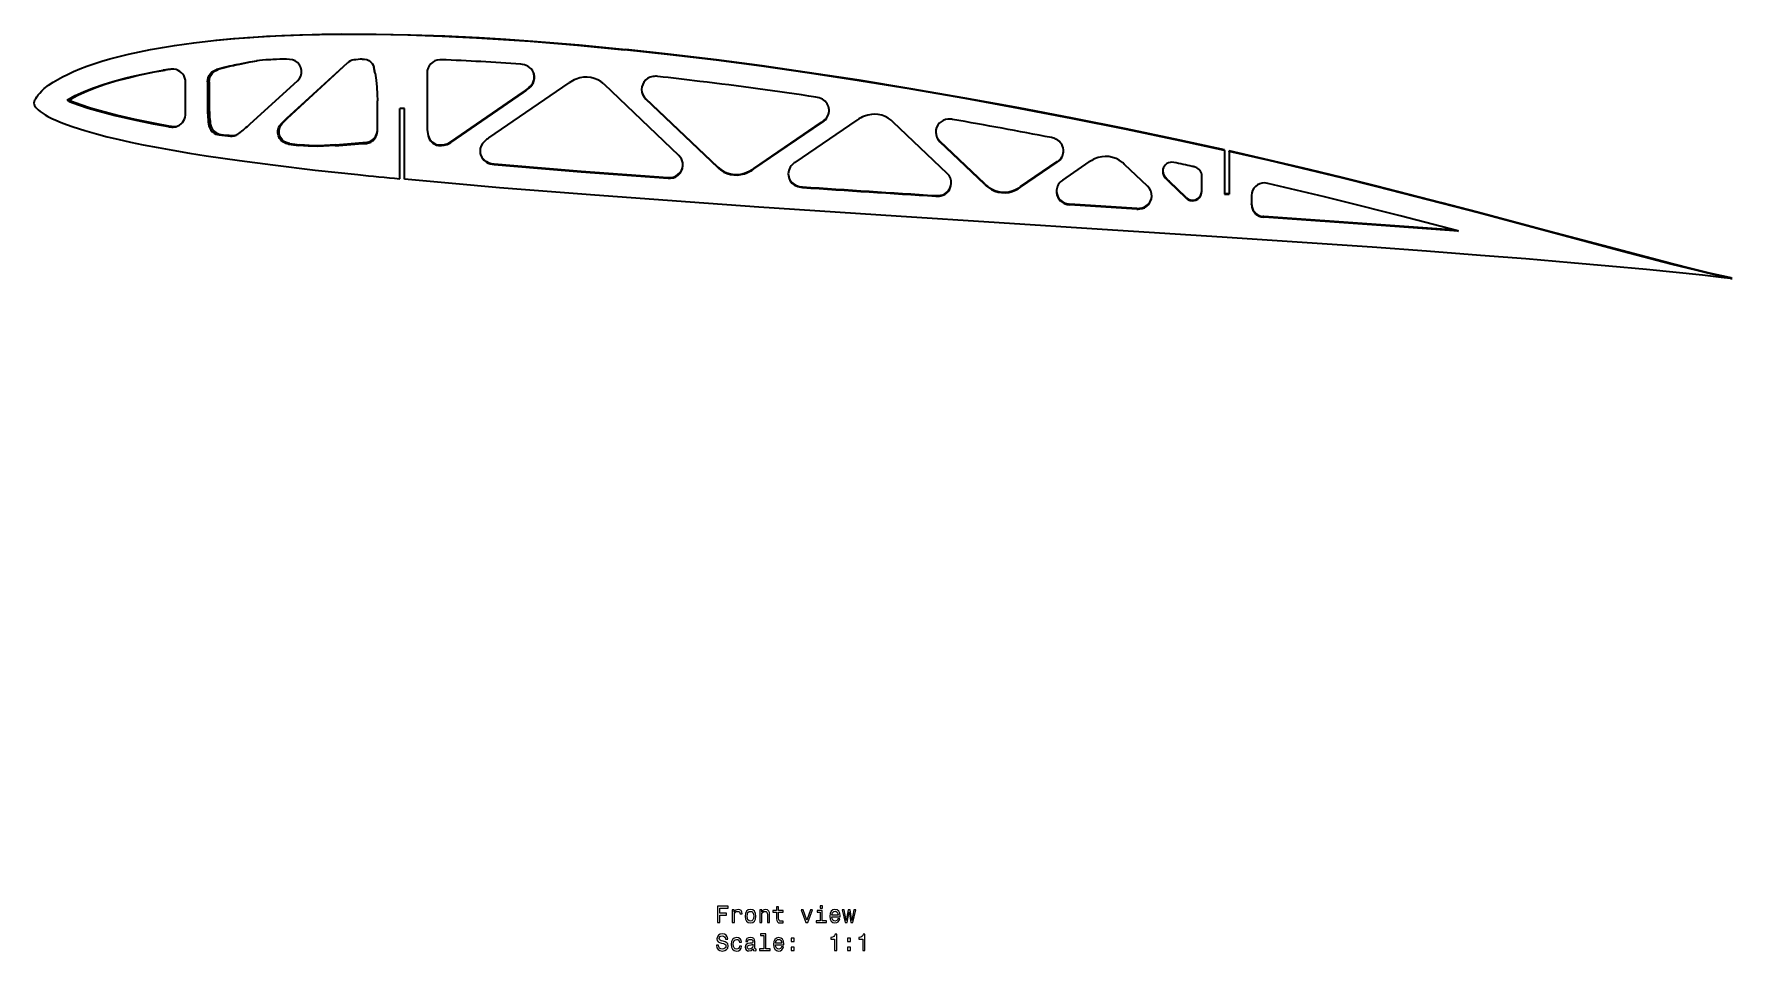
# Model space of a CAD drawing. Extents: x 27 to 393, y -23 to 175.
import ezdxf

# ---------------------------------------------------------------- set-up
doc = ezdxf.new("R2010")
doc.units = 0

msp = doc.modelspace()

# ---------------------------------------------------------------- linework, layer by layer
at = {"color": 7, "lineweight": 35, "ltscale": 0.011556}
msp.add_line((65.728455, 173.309708), (66.188232, 173.357452), dxfattribs=at)
at = {"color": 7, "lineweight": 35, "ltscale": 0.444991}
msp.add_line((81.454727, 156.484055), (94.593414, 168.492477), dxfattribs=at)
at = {"color": 7, "lineweight": 35, "ltscale": 0.440493}
msp.add_line((81.688438, 156.553329), (94.624046, 168.516815), dxfattribs=at)
at = {"color": 7, "lineweight": 35, "ltscale": 0.000978}
msp.add_line((94.593414, 168.492477), (94.624046, 168.516815), dxfattribs=at)
at = {"color": 7, "lineweight": 13, "ltscale": 0.010391}
msp.add_line((54.856449, 166.912415), (55.269703, 166.956741), dxfattribs=at)
at = {"color": 7, "lineweight": 13, "ltscale": 0.008454}
msp.add_line((66.357986, 167.060638), (66.695679, 167.042969), dxfattribs=at)
at = {"color": 7, "lineweight": 13, "ltscale": 0.006565}
msp.add_line((70.819572, 168.150955), (71.082069, 168.158722), dxfattribs=at)
at = {"color": 7, "lineweight": 13, "ltscale": 0.002093}
msp.add_line((100.355461, 167.359055), (100.333008, 167.439697), dxfattribs=at)
at = {"color": 7, "lineweight": 35, "ltscale": 0.005451}
msp.add_line((100.533447, 166.273331), (100.498787, 166.488617), dxfattribs=at)
at = {"color": 7, "lineweight": 35, "ltscale": 0.278243}
msp.add_line((111.750206, 166.310349), (111.750206, 155.180634), dxfattribs=at)
at = {"color": 7, "lineweight": 35, "ltscale": 0.143405}
msp.add_line((59.700741, 158.594833), (59.700741, 164.331039), dxfattribs=at)
at = {"color": 7, "lineweight": 35, "ltscale": 0.129657}
msp.add_line((64.412743, 164.403656), (64.412743, 159.217361), dxfattribs=at)
at = {"color": 7, "lineweight": 13, "ltscale": 0.009262}
msp.add_line((64.412743, 164.403656), (64.783218, 164.39978), dxfattribs=at)
at = {"color": 7, "lineweight": 35, "ltscale": 0.12856}
msp.add_line((64.783218, 164.39978), (64.783218, 159.257385), dxfattribs=at)
at = {"color": 7, "lineweight": 35, "ltscale": 0.345871}
msp.add_line((73.599075, 155.326279), (83.83036, 164.638809), dxfattribs=at)
at = {"color": 7, "lineweight": 35, "ltscale": 0.476615}
msp.add_line((116.852844, 151.334091), (132.561279, 162.137024), dxfattribs=at)
at = {"color": 7, "lineweight": 35, "ltscale": 0.475664}
msp.add_line((116.860977, 151.473663), (132.550293, 162.237305), dxfattribs=at)
at = {"color": 7, "lineweight": 35}
for p, q in [((125.068787, 152.338074), (142.391464, 164.19841)), ((166.041992, 148.547562), (150.02005, 163.819412)), ((174.466568, 146.001236), (158.874313, 160.805405)), ((174.475662, 145.880661), (158.896011, 160.703751))]:
    msp.add_line(p, q, dxfattribs=at)
at = {"color": 7, "lineweight": 13, "ltscale": 0.002522}
msp.add_line((132.561279, 162.137024), (132.550293, 162.237305), dxfattribs=at)
at = {"color": 7, "lineweight": 13, "ltscale": 0.002579}
msp.add_line((134.09285, 163.405045), (134.074692, 163.506577), dxfattribs=at)
at = {"color": 7, "lineweight": 35, "ltscale": 0.005175}
msp.add_line((149.868408, 163.960312), (150.02005, 163.819412), dxfattribs=at)
at = {"color": 7, "lineweight": 35, "ltscale": 0.002113}
msp.add_line((26.996695, 159.83815), (27.008213, 159.921875), dxfattribs=at)
at = {"color": 7, "lineweight": 35, "ltscale": 0.013231}
msp.add_line((34.180828, 160.490585), (34.704903, 160.564331), dxfattribs=at)
at = {"color": 7, "lineweight": 35, "ltscale": 0.012865}
msp.add_line((34.611759, 160.178314), (35.120911, 160.253036), dxfattribs=at)
at = {"color": 7, "lineweight": 13, "ltscale": 0.009316}
msp.add_line((64.412743, 159.217361), (64.783218, 159.257385), dxfattribs=at)
at = {"color": 7, "lineweight": 35, "ltscale": 0.159724}
msp.add_line((101.038208, 153.895126), (101.038208, 160.284073), dxfattribs=at)
at = {"color": 7, "lineweight": 35, "ltscale": 0.378757}
msp.add_line((105.894211, 143.516983), (105.894211, 158.667252), dxfattribs=at)
at = {"color": 7, "lineweight": 35, "ltscale": 0.0125}
for p, q in [((106.394211, 158.667221), (105.894211, 158.667221)), ((106.894211, 158.667221), (106.394211, 158.667221))]:
    msp.add_line(p, q, dxfattribs=at)
at = {"color": 7, "lineweight": 35, "ltscale": 0.381147}
msp.add_line((106.894211, 143.421326), (106.894211, 158.667221), dxfattribs=at)
at = {"color": 7, "lineweight": 13, "ltscale": 0.002599}
msp.add_line((158.896011, 160.703751), (158.874313, 160.805405), dxfattribs=at)
at = {"color": 7, "lineweight": 13, "ltscale": 0.010186}
msp.add_line((55.981586, 154.765762), (56.376507, 154.866013), dxfattribs=at)
at = {"color": 7, "lineweight": 13, "ltscale": 0.010133}
msp.add_line((56.425819, 154.691422), (56.818409, 154.792236), dxfattribs=at)
at = {"color": 7, "lineweight": 13, "ltscale": 0.009674}
msp.add_line((64.627136, 155.296051), (65.006546, 155.372162), dxfattribs=at)
at = {"color": 7, "lineweight": 13, "ltscale": 0.006614}
msp.add_line((80.289146, 155.38031), (80.54332, 155.453751), dxfattribs=at)
at = {"color": 7, "lineweight": 13, "ltscale": 0.006094}
msp.add_line((81.454727, 156.484055), (81.688438, 156.553329), dxfattribs=at)
at = {"color": 7, "lineweight": 35, "ltscale": 0.002116}
msp.add_line((101.036995, 153.810486), (101.038208, 153.895126), dxfattribs=at)
at = {"color": 7, "lineweight": 35, "ltscale": 0.441457}
msp.add_line((182.216507, 145.770355), (196.810669, 155.711441), dxfattribs=at)
at = {"color": 7, "lineweight": 35, "ltscale": 0.441514}
msp.add_line((182.226379, 145.634567), (196.810318, 155.594696), dxfattribs=at)
at = {"color": 7, "lineweight": 35, "ltscale": 0.404743}
msp.add_line((191.089981, 147.039444), (204.462723, 156.165024), dxfattribs=at)
at = {"color": 7, "lineweight": 13, "ltscale": 0.002919}
msp.add_line((196.810318, 155.594696), (196.810669, 155.711441), dxfattribs=at)
at = {"color": 7, "lineweight": 13, "ltscale": 0.002923}
msp.add_line((197.372971, 156.012802), (197.373047, 156.12973), dxfattribs=at)
at = {"color": 7, "lineweight": 35, "ltscale": 0.402045}
msp.add_line((223.889038, 144.659073), (212.233566, 155.739426), dxfattribs=at)
at = {"color": 7, "lineweight": 13, "ltscale": 0.009544}
msp.add_line((66.909309, 152.976852), (67.276871, 153.080032), dxfattribs=at)
at = {"color": 7, "lineweight": 13, "ltscale": 0.009091}
msp.add_line((69.386665, 152.736298), (69.732964, 152.847229), dxfattribs=at)
at = {"color": 7, "lineweight": 13, "ltscale": 0.007169}
msp.add_line((81.900688, 150.980637), (82.163223, 151.096008), dxfattribs=at)
at = {"color": 7, "lineweight": 35, "ltscale": 0.053934}
msp.add_line((81.900688, 150.980637), (84.042976, 150.726151), dxfattribs=at)
at = {"color": 7, "lineweight": 35, "ltscale": 0.05349}
msp.add_line((82.163223, 151.096008), (84.287842, 150.843414), dxfattribs=at)
at = {"color": 7, "lineweight": 13, "ltscale": 0.006787}
msp.add_line((84.042976, 150.726151), (84.287842, 150.843414), dxfattribs=at)
at = {"color": 7, "lineweight": 13, "ltscale": 0.005635}
msp.add_line((98.694443, 151.154816), (98.739944, 151.375565), dxfattribs=at)
at = {"color": 7, "lineweight": 13, "ltscale": 0.002453}
msp.add_line((112.012718, 152.762894), (112.017654, 152.86087), dxfattribs=at)
at = {"color": 7, "lineweight": 13, "ltscale": 0.003244}
msp.add_line((114.19474, 150.705261), (114.210854, 150.83403), dxfattribs=at)
at = {"color": 7, "lineweight": 13, "ltscale": 0.003495}
msp.add_line((116.852844, 151.334091), (116.860977, 151.473663), dxfattribs=at)
at = {"color": 7, "lineweight": 35, "ltscale": 0.333947}
msp.add_line((231.991394, 142.416321), (222.303802, 151.613251), dxfattribs=at)
at = {"color": 7, "lineweight": 13, "ltscale": 0.002975}
msp.add_line((222.304565, 151.494247), (222.303802, 151.613251), dxfattribs=at)
at = {"color": 7, "lineweight": 35, "ltscale": 0.333995}
msp.add_line((231.983963, 142.285889), (222.304565, 151.494247), dxfattribs=at)
at = {"color": 7, "lineweight": 13, "ltscale": 0.00325}
msp.add_line((124.542732, 147.094406), (124.550888, 147.224152), dxfattribs=at)
at = {"color": 7, "lineweight": 13, "ltscale": 0.003404}
for p, q in [((126.207207, 146.572311), (126.21579, 146.708206)), ((182.226379, 145.634567), (182.216507, 145.770355))]:
    msp.add_line(p, q, dxfattribs=at)
at = {"color": 7, "lineweight": 35, "ltscale": 0.239671}
msp.add_line((239.700653, 141.694397), (247.617157, 147.10144), dxfattribs=at)
at = {"color": 7, "lineweight": 35, "ltscale": 0.239634}
msp.add_line((239.705887, 141.825653), (247.627747, 147.222244), dxfattribs=at)
at = {"color": 7, "lineweight": 13, "ltscale": 0.003032}
msp.add_line((247.617157, 147.10144), (247.627747, 147.222244), dxfattribs=at)
at = {"color": 7, "lineweight": 35, "ltscale": 0.005049}
msp.add_line((247.617157, 147.10144), (247.782593, 147.217255), dxfattribs=at)
at = {"color": 7, "lineweight": 35, "ltscale": 0.005048}
msp.add_line((247.627747, 147.222244), (247.793259, 147.337906), dxfattribs=at)
at = {"color": 7, "lineweight": 13, "ltscale": 0.003028}
msp.add_line((247.782593, 147.217255), (247.793259, 147.337906), dxfattribs=at)
at = {"color": 7, "lineweight": 35, "ltscale": 0.17302}
msp.add_line((248.806, 143.230148), (254.517242, 147.138992), dxfattribs=at)
at = {"color": 7, "lineweight": 35, "ltscale": 0.171175}
msp.add_line((267.10788, 141.906555), (262.151001, 146.629974), dxfattribs=at)
at = {"color": 7, "lineweight": 35, "ltscale": 0.002774}
msp.add_line((283.654022, 149.63797), (283.654022, 149.748917), dxfattribs=at)
at = {"color": 7, "lineweight": 35, "ltscale": 0.235842}
msp.add_line((283.654022, 149.63797), (283.654022, 140.2043), dxfattribs=at)
at = {"color": 7, "lineweight": 35, "ltscale": 0.002776}
msp.add_line((284.654022, 149.414749), (284.654022, 149.525787), dxfattribs=at)
at = {"color": 7, "lineweight": 35, "ltscale": 0.230262}
msp.add_line((284.654022, 149.414764), (284.654022, 140.2043), dxfattribs=at)
at = {"color": 7, "lineweight": 13, "ltscale": 0.003456}
msp.add_line((163.709518, 143.648056), (163.688843, 143.78476), dxfattribs=at)
at = {"color": 7, "lineweight": 13, "ltscale": 0.003443}
msp.add_line((164.269272, 143.646362), (164.248154, 143.782455), dxfattribs=at)
at = {"color": 7, "lineweight": 13, "ltscale": 0.003023}
msp.add_line((174.475662, 145.880661), (174.466568, 146.001236), dxfattribs=at)
at = {"color": 7, "lineweight": 13, "ltscale": 0.003348}
msp.add_line((180.176666, 144.613831), (180.167984, 144.747452), dxfattribs=at)
at = {"color": 7, "lineweight": 35, "ltscale": 0.005276}
msp.add_line((248.806, 143.230148), (248.633179, 143.109009), dxfattribs=at)
at = {"color": 7, "lineweight": 13, "ltscale": 0.003079}
msp.add_line((270.75351, 143.941895), (270.771576, 144.063721), dxfattribs=at)
at = {"color": 7, "lineweight": 13, "ltscale": 0.003084}
msp.add_line((271.718109, 142.870392), (271.730865, 142.993103), dxfattribs=at)
at = {"color": 7, "lineweight": 35, "ltscale": 0.127187}
msp.add_line((275.39093, 139.350067), (271.718109, 142.870392), dxfattribs=at)
at = {"color": 7, "lineweight": 35, "ltscale": 0.126849}
msp.add_line((275.397247, 139.485565), (271.730865, 142.993103), dxfattribs=at)
at = {"color": 7, "lineweight": 35, "ltscale": 0.063065}
msp.add_line((278.798004, 141.60495), (278.798004, 144.127548), dxfattribs=at)
at = {"color": 7, "lineweight": 13, "ltscale": 0.003313}
msp.add_line((191.320618, 141.970764), (191.316376, 142.103226), dxfattribs=at)
at = {"color": 7, "lineweight": 13, "ltscale": 0.003412}
msp.add_line((192.694138, 141.641418), (192.690964, 141.777878), dxfattribs=at)
at = {"color": 7, "lineweight": 13, "ltscale": 0.003452}
msp.add_line((221.42308, 139.765533), (221.423248, 139.90361), dxfattribs=at)
at = {"color": 7, "lineweight": 13, "ltscale": 0.003397}
msp.add_line((222.482849, 139.83136), (222.483246, 139.967239), dxfattribs=at)
at = {"color": 7, "lineweight": 13, "ltscale": 0.003266}
msp.add_line((231.983963, 142.285889), (231.991394, 142.416321), dxfattribs=at)
at = {"color": 7, "lineweight": 13, "ltscale": 0.003268}
msp.add_line((232.7854, 141.613647), (232.79274, 141.744156), dxfattribs=at)
at = {"color": 7, "lineweight": 13, "ltscale": 0.003286}
msp.add_line((238.629196, 141.073486), (238.634552, 141.204803), dxfattribs=at)
at = {"color": 7, "lineweight": 13, "ltscale": 0.003284}
msp.add_line((239.700653, 141.694397), (239.705887, 141.825653), dxfattribs=at)
at = {"color": 7, "lineweight": 13, "ltscale": 0.003391}
msp.add_line((275.39093, 139.350067), (275.397247, 139.485565), dxfattribs=at)
at = {"color": 7, "lineweight": 13, "ltscale": 0.0034}
msp.add_line((275.510345, 139.242798), (275.516388, 139.378647), dxfattribs=at)
at = {"color": 7, "lineweight": 13, "ltscale": 0.003129}
msp.add_line((278.736969, 140.515045), (278.740417, 140.640167), dxfattribs=at)
at = {"color": 7, "lineweight": 35, "ltscale": 0.025}
for p, q in [((283.654022, 140.334381), (284.654022, 140.334381)), ((283.654022, 140.2043), (284.654022, 140.2043))]:
    msp.add_line(p, q, dxfattribs=at)
at = {"color": 7, "lineweight": 35, "ltscale": 0.045703}
msp.add_line((289.51001, 139.928467), (289.51001, 138.100342), dxfattribs=at)
at = {"color": 7, "lineweight": 13, "ltscale": 0.003475}
msp.add_line((249.56662, 138.049881), (249.582733, 138.187943), dxfattribs=at)
at = {"color": 7, "lineweight": 13, "ltscale": 0.003507}
msp.add_line((250.333008, 137.926987), (250.348785, 138.066391), dxfattribs=at)
at = {"color": 7, "lineweight": 35, "ltscale": 0.361827}
msp.add_line((264.776672, 137.004852), (250.333008, 137.926987), dxfattribs=at)
at = {"color": 7, "lineweight": 35, "ltscale": 0.361583}
msp.add_line((264.782776, 137.146042), (250.348785, 138.066391), dxfattribs=at)
at = {"color": 7, "lineweight": 13, "ltscale": 0.003533}
msp.add_line((264.776672, 137.004852), (264.782776, 137.146042), dxfattribs=at)
at = {"color": 7, "lineweight": 13, "ltscale": 0.003514}
msp.add_line((265.408051, 137.013367), (265.413696, 137.153809), dxfattribs=at)
at = {"color": 7, "lineweight": 35, "ltscale": 0.003948}
msp.add_line((289.513428, 137.942459), (289.51001, 138.100342), dxfattribs=at)
at = {"color": 7, "lineweight": 13, "ltscale": 0.003554}
msp.add_line((289.578796, 137.394928), (289.571655, 137.536896), dxfattribs=at)
at = {"color": 7, "lineweight": 35, "ltscale": 0.004988}
msp.add_line((292.173676, 135.361359), (291.974762, 135.376663), dxfattribs=at)
at = {"color": 7, "lineweight": 13, "ltscale": 0.003658}
msp.add_line((291.993744, 135.231583), (291.974762, 135.376663), dxfattribs=at)
at = {"color": 7, "lineweight": 35, "ltscale": 0.005003}
msp.add_line((292.193268, 135.216309), (291.993744, 135.231583), dxfattribs=at)
at = {"color": 7, "lineweight": 13, "ltscale": 0.003659}
msp.add_line((292.193268, 135.216309), (292.173676, 135.361359), dxfattribs=at)
at = {"color": 7, "lineweight": 35, "ltscale": 0.005124}
msp.add_line((333.948944, 132.318161), (334.141998, 132.249298), dxfattribs=at)
at = {"color": 7, "lineweight": 35, "ltscale": 0.008234}
msp.add_line((392.880127, 122.183525), (392.557709, 122.250885), dxfattribs=at)
at = {"color": 7, "lineweight": 35, "ltscale": 0.008251}
msp.add_line((393.100891, 122.008125), (392.777832, 122.075645), dxfattribs=at)
at = {"color": 7, "lineweight": 35, "ltscale": 0.007613}
msp.add_line((392.798553, 122.044518), (393.100891, 122.008125), dxfattribs=at)
at = {"color": 7, "lineweight": 35, "ltscale": 0.007049}
msp.add_line((393.100891, 122.008125), (392.880127, 122.183525), dxfattribs=at)
at = {"color": 7, "lineweight": 35}
for points in [[(27.008213, 159.921875), (27.086369, 160.222534), (27.203514, 160.510132), (27.37933, 160.844833), (27.580669, 161.164795), (27.900322, 161.595978), (28.248924, 162.004395), (28.722897, 162.490982), (29.22691, 162.946915), (30.144932, 163.664047), (31.11153, 164.312546), (32.11095, 164.909134), (33.151939, 165.475983), (34.210445, 166.00882), (35.550396, 166.62999), (36.910622, 167.204895), (38.415962, 167.782257), (39.939072, 168.312302), (41.631744, 168.848953), (43.336845, 169.344452), (45.342915, 169.879578), (47.359222, 170.372421), (49.73082, 170.899689), (52.113308, 171.376022), (54.685265, 171.835617), (57.265873, 172.246338), (61.491436, 172.826416), (65.728455, 173.309708)], [(65.728455, 173.309708), (69.454636, 173.663162), (73.026367, 173.944504), (76.602036, 174.1745), (80.465431, 174.370209), (84.331001, 174.516037), (88.56778, 174.623276), (92.805428, 174.679337), (100.212631, 174.663834), (107.618683, 174.517914), (115.021606, 174.25705), (122.420029, 173.894867), (128.204376, 173.547867), (133.985336, 173.148102), (144.15921, 172.319855), (154.319687, 171.340988)], [(66.188232, 173.357452), (69.981651, 173.716644), (73.553307, 173.996841), (77.128868, 174.225708), (80.99295, 174.420258), (84.859177, 174.564941), (89.097198, 174.670929), (93.336075, 174.725723), (100.745049, 174.707977), (108.152832, 174.559814), (115.557449, 174.296753), (122.957542, 173.932449), (128.744827, 173.583694), (134.528717, 173.182053), (144.562439, 172.363251), (154.583084, 171.397766)], [(70.819572, 168.150955), (72.15184, 168.444107), (73.535469, 168.707367), (74.961922, 168.924866)], [(71.082069, 168.158722), (72.370018, 168.454361), (73.70993, 168.720703), (75.093422, 168.942017)], [(83.83036, 164.638809), (84.2313, 165.103577), (84.512383, 165.653839), (84.656883, 166.257965), (84.655304, 166.888184), (84.505051, 167.502167), (84.213341, 168.066498), (83.796936, 168.546783), (83.279747, 168.915558), (82.717422, 169.144714), (82.119591, 169.240387)], [(97.758667, 169.309387), (98.252373, 169.299835), (98.731735, 169.195541), (99.178215, 169.001022), (99.569504, 168.72876), (99.896873, 168.387909), (100.147583, 167.992538), (100.278717, 167.671936)], [(283.654022, 149.63797), (274.125122, 151.720703), (262.559418, 154.143219), (250.972122, 156.460266), (239.365387, 158.678085), (227.740677, 160.799805), (216.098129, 162.820969), (204.917068, 164.650742), (193.717346, 166.362457), (183.887909, 167.760849), (174.044937, 169.061127), (164.188858, 170.257935), (154.319687, 171.340988)], [(283.654022, 149.748917), (274.046906, 151.84758), (262.491394, 154.266022), (250.914307, 156.579041), (239.31781, 158.792877), (227.703354, 160.910583), (216.07103, 162.927567), (204.911041, 164.751312), (193.732422, 166.457092), (183.964844, 167.844467), (174.183884, 169.134705), (164.389954, 170.32254), (154.583084, 171.397766)], [(34.180828, 160.490585), (35.032425, 160.974197), (35.915386, 161.43486), (37.848114, 162.334839), (39.839947, 163.130554), (41.8839, 163.835663), (43.982979, 164.473022), (46.911633, 165.256012), (48.780029, 165.702591), (52.543209, 166.492401), (54.856449, 166.912415)], [(34.704903, 160.564331), (35.55674, 161.047592), (36.439892, 161.507874), (38.362507, 162.402359), (40.343643, 163.193466), (42.376583, 163.894791), (44.464306, 164.528976), (47.377251, 165.308365), (49.235836, 165.753082), (52.979431, 166.539963), (55.269703, 166.956741)], [(59.700741, 164.331039), (59.663467, 164.787704), (59.552509, 165.232147), (59.370785, 165.65242), (59.123318, 166.037231), (58.816818, 166.376465), (58.459595, 166.661041), (58.062302, 166.882874), (57.63475, 167.036804), (57.188473, 167.118683), (56.758873, 167.127914)], [(64.412743, 164.403656), (64.454308, 164.893784), (64.577812, 165.368454), (64.779335, 165.8125), (65.047943, 166.206284), (65.377205, 166.543488), (65.755928, 166.812531), (66.050552, 166.958023), (66.357986, 167.060638)], [(64.783218, 164.39978), (64.824066, 164.885727), (64.94548, 165.356506), (65.143608, 165.797272), (65.407623, 166.188461), (65.731316, 166.524155), (66.10376, 166.792938), (66.393387, 166.939011), (66.695679, 167.042969)], [(100.533447, 166.273346), (100.744766, 164.783142), (100.908005, 163.252594), (101.005058, 161.774857), (101.038208, 160.284073)], [(26.996695, 159.83815), (27.009256, 159.558304), (27.109247, 159.295792), (27.24144, 159.08432), (27.393707, 158.888336), (27.917053, 158.365479), (28.337692, 158.025375), (28.777184, 157.713013), (29.386204, 157.328766), (30.014271, 156.972687), (30.865891, 156.53476), (31.734104, 156.128555), (32.872547, 155.643616), (34.023319, 155.197174), (35.43433, 154.696747), (37.934887, 153.901886), (40.464321, 153.181747), (42.769993, 152.580139), (45.085743, 152.020645), (47.817902, 151.410721), (50.556637, 150.84491), (53.739986, 150.232834), (56.93251, 149.658401), (60.511852, 149.053772), (64.097404, 148.485275), (71.280281, 147.443054), (78.471146, 146.501862), (87.649353, 145.411194), (96.838455, 144.418594)], [(34.611759, 160.178314), (36.609444, 159.427673), (38.66671, 158.755539), (40.777557, 158.134583), (44.52026, 157.151993), (48.29129, 156.28186), (52.665703, 155.38562), (55.981586, 154.765762)], [(35.120911, 160.253036), (37.107933, 159.506332), (39.154308, 158.837524), (41.254032, 158.219559), (44.977158, 157.241531), (48.728092, 156.37532), (53.078518, 155.483139), (56.376507, 154.866013)], [(64.627136, 155.296051), (64.716721, 154.845078), (64.886002, 154.415176), (65.129738, 154.020401), (65.442947, 153.670914), (65.814026, 153.381393), (66.231194, 153.161301), (66.564056, 153.046799), (66.909309, 152.976852)], [(65.006546, 155.372162), (65.097595, 154.926117), (65.267204, 154.501144), (65.510178, 154.111023), (65.821686, 153.765701), (66.190201, 153.479691), (66.604118, 153.262283), (66.93438, 153.149139), (67.276871, 153.080032)], [(81.900688, 150.980637), (81.315445, 151.118622), (80.775917, 151.382889), (80.309608, 151.759735), (79.940872, 152.228653), (79.687462, 152.766006), (79.562622, 153.33873), (79.569756, 153.921265), (79.707787, 154.48288), (79.950203, 154.965714), (80.289146, 155.38031)], [(82.163223, 151.096008), (81.582878, 151.232635), (81.047615, 151.493973), (80.584518, 151.866577), (80.217644, 152.330215), (79.964455, 152.861694), (79.838097, 153.428299), (79.841904, 154.005081), (79.974922, 154.561783), (80.211342, 155.041183), (80.54332, 155.453751)], [(98.694443, 151.154816), (99.173676, 151.24469), (99.633629, 151.438263), (100.05304, 151.726639), (100.424385, 152.110306), (100.717522, 152.564941), (100.92025, 153.071777), (101.002289, 153.436996), (101.036995, 153.810486)], [(98.739944, 151.375565), (99.211189, 151.468796), (99.663277, 151.663849), (100.075371, 151.951874), (100.440529, 152.333878), (100.728722, 152.785507), (100.928047, 153.28833), (101.038155, 153.916855)], [(91.902504, 150.664871), (89.436905, 150.528564), (88.146347, 150.50235), (86.109749, 150.550339), (84.042976, 150.726151)], [(92.062477, 150.824951), (89.631706, 150.668259), (88.355682, 150.63356), (86.337502, 150.672028), (84.287842, 150.843414)], [(114.19474, 150.705261), (114.829117, 150.666046), (115.470512, 150.741837), (116.095268, 150.929688), (116.485245, 151.110565), (116.852844, 151.334091)], [(114.210854, 150.83403), (114.843361, 150.800537), (115.482414, 150.88002), (116.104904, 151.06958), (116.49395, 151.250656), (116.860977, 151.473663)], [(126.207207, 146.572311), (135.58606, 145.79213), (144.959381, 145.049088), (163.709518, 143.648056)], [(126.21579, 146.708206), (135.587112, 145.927872), (144.953125, 145.184952), (163.688843, 143.78476)], [(392.557709, 122.250885), (388.250519, 123.21048), (385.38916, 123.894768), (379.681488, 125.323776), (369.309052, 128.030502), (353.775452, 132.183853), (338.237915, 136.327347), (330.463409, 138.369339), (316.197235, 142.026871), (309.056763, 143.801239), (301.894135, 145.537155), (293.283203, 147.563004), (284.654022, 149.525787)], [(392.777832, 122.075645), (388.466675, 123.036407), (385.602692, 123.721489), (379.889771, 125.152145), (369.508606, 127.861786), (353.962006, 132.019775), (338.411346, 136.168213), (330.630554, 138.212723), (316.336029, 141.879364), (309.181335, 143.658249), (302.004547, 145.398636), (293.338379, 147.438614), (284.654022, 149.414764)], [(392.798553, 122.044518), (390.786926, 122.277611), (386.760315, 122.71492), (374.671814, 123.942467), (366.514313, 124.707664), (358.352905, 125.430435), (348.626068, 126.24585), (338.895874, 127.020119), (327.197815, 127.905701), (315.496735, 128.751068), (296.101349, 130.087799), (283.168945, 130.947861), (257.301178, 132.622513), (212.867432, 135.465744), (183.249451, 137.430389), (168.443619, 138.459167), (147.915192, 139.963379), (137.654343, 140.760544), (127.39653, 141.596283), (117.142693, 142.479309), (106.894211, 143.421326)], [(275.510345, 139.242798), (275.867096, 139.00322), (276.266937, 138.846329), (276.690979, 138.779785), (277.119171, 138.806503), (277.531281, 138.924835), (277.907776, 139.128906), (278.22995, 139.408173), (278.483582, 139.750076), (278.656525, 140.138382), (278.736969, 140.515045)], [(275.516388, 139.378647), (275.872101, 139.139618), (276.270782, 138.982849), (276.693604, 138.915955), (277.120667, 138.941818), (277.53186, 139.058853), (277.907898, 139.261292), (278.230042, 139.538651), (278.484222, 139.87854), (278.658386, 140.264893), (278.740417, 140.640167)], [(333.948944, 132.318161), (321.55188, 135.541656), (309.276031, 138.632523), (305.207001, 139.629776), (292.984955, 142.53624)], [(333.457855, 132.447388), (317.388763, 133.626633), (292.173676, 135.361359)], [(334.141998, 132.249298), (317.485321, 133.47438), (292.193268, 135.216309)]]:
    msp.add_lwpolyline(points, dxfattribs=at)
at = {"color": 7, "lineweight": 13}
for points in [[(174.369888, -16.761887), (174.838913, -16.761887), (174.838913, -15.153097), (176.311539, -15.153097), (176.311539, -14.734509), (174.838913, -14.734509), (174.838913, -13.685518), (176.649429, -13.685518), (176.649429, -13.261887), (174.369888, -13.261887)], [(177.562256, -16.761887), (178.006058, -16.761887), (178.006058, -15.213615), (178.051453, -14.840417), (178.187622, -14.573126), (178.409515, -14.411742), (178.707062, -14.356267), (178.92897, -14.391569), (179.095398, -14.492434), (179.196259, -14.663904), (179.231567, -14.895892), (179.680405, -14.895892), (179.619888, -14.487391), (179.453461, -14.194883), (179.176086, -14.018371), (178.797852, -13.957851), (178.540634, -13.998198), (178.318741, -14.099062), (178.122055, -14.270533), (177.965714, -14.502521), (177.965714, -14.053673), (177.562256, -14.053673)], [(180.30072, -15.410301), (180.381424, -16.025576), (180.613403, -16.479465), (180.981567, -16.761887), (181.4758, -16.857708), (181.964996, -16.761887), (182.333145, -16.484509), (182.56514, -16.030619), (182.650879, -15.410301), (182.56514, -14.795028), (182.333145, -14.336094), (181.964996, -14.058717), (181.4758, -13.957851), (180.981567, -14.058717), (180.613403, -14.341137), (180.381424, -14.795028)], [(180.754623, -15.405258), (180.800003, -14.951368), (180.941223, -14.623558), (181.168167, -14.421829), (181.4758, -14.351224), (181.778397, -14.421829), (182.005341, -14.618515), (182.146545, -14.951368), (182.196976, -15.405258), (182.146545, -15.864192), (182.005341, -16.197044), (181.778397, -16.398775), (181.4758, -16.464336), (181.168167, -16.398775), (180.941223, -16.197044), (180.800003, -15.864192)], [(183.46788, -16.761887), (183.911682, -16.761887), (183.911682, -15.198486), (183.957062, -14.840417), (184.103317, -14.578169), (184.330261, -14.416786), (184.632858, -14.356267), (184.874939, -14.406699), (185.02623, -14.542867), (185.101883, -14.769812), (185.12709, -15.072405), (185.12709, -16.761887), (185.570908, -16.761887), (185.570908, -14.981627), (185.55072, -14.623558), (185.459946, -14.326008), (185.162399, -14.053673), (184.698425, -13.957851), (184.441223, -13.993155), (184.224365, -14.088976), (184.037766, -14.25036), (183.89151, -14.467218), (183.89151, -14.053673), (183.46788, -14.053673)], [(187.098999, -14.522694), (187.098999, -15.879322), (187.129257, -16.318083), (187.270462, -16.620676), (187.552887, -16.79719), (188.031998, -16.857708), (188.556488, -16.832491), (188.556488, -16.449207), (188.173203, -16.479465), (187.825226, -16.439119), (187.638626, -16.31304), (187.557938, -16.101223), (187.542801, -15.803674), (187.542801, -14.522694), (188.556488, -14.522694), (188.556488, -14.144451), (187.542801, -14.144451), (187.542801, -13.352665), (187.098999, -13.352665), (187.098999, -14.144451), (186.332428, -14.144451), (186.332428, -14.522694)], [(193.387909, -16.761887), (193.856918, -16.761887), (194.845398, -14.053673), (194.386459, -14.053673), (193.624939, -16.237391), (192.848282, -14.053673), (192.384308, -14.053673)], [(196.968597, -16.388687), (196.968597, -14.144451), (195.828827, -14.144451), (195.828827, -14.522694), (196.524796, -14.522694), (196.524796, -16.388687), (195.617004, -16.388687), (195.617004, -16.761887), (197.886459, -16.761887), (197.886459, -16.388687)], [(196.983734, -13.140849), (196.514709, -13.140849), (196.514709, -13.645172), (196.983734, -13.645172)], [(199.036316, -15.536383), (200.811539, -15.536383), (200.816574, -15.32961), (200.735886, -14.749639), (200.513977, -14.315921), (200.160965, -14.053673), (199.69194, -13.957851), (199.233002, -14.058717), (198.879974, -14.341137), (198.65303, -14.800071), (198.572342, -15.405258), (198.647995, -16.025576), (198.874939, -16.479465), (199.222916, -16.761887), (199.676804, -16.857708), (200.070175, -16.792147), (200.392944, -16.620676), (200.629974, -16.348341), (200.766144, -15.985229), (200.327393, -15.985229), (200.236603, -16.186958), (200.105484, -16.338255), (199.732285, -16.459293), (199.444824, -16.403818), (199.227966, -16.227304), (199.086746, -15.93984), (199.036316, -15.551512)], [(199.036316, -15.163183), (199.091797, -14.815201), (199.227966, -14.557996), (199.434738, -14.401656), (199.707062, -14.34618), (199.974365, -14.401656), (200.181137, -14.557996), (200.30722, -14.815201), (200.3526, -15.163183)], [(202.324509, -16.761887), (202.727966, -14.462174), (203.131424, -16.761887), (203.555054, -16.761887), (204.220764, -14.053673), (203.792084, -14.053673), (203.343231, -16.353386), (202.944824, -14.053673), (202.506058, -14.053673), (202.107635, -16.353386), (201.658798, -14.053673), (201.235168, -14.053673), (201.900879, -16.761887)], [(174.606918, -21.653816), (174.147995, -21.653816), (174.248856, -22.188398), (174.501022, -22.58177), (174.889343, -22.818802), (175.413834, -22.904537), (175.933289, -22.823845), (176.321625, -22.601944), (176.568741, -22.253962), (176.659515, -21.795027), (176.583862, -21.381483), (176.372055, -21.114191), (176.029114, -20.937679), (175.570175, -20.806555), (175.176804, -20.710733), (174.919601, -20.599781), (174.773346, -20.438398), (174.727966, -20.186237), (174.773346, -19.959291), (174.90448, -19.787823), (175.106201, -19.671829), (175.383575, -19.631483), (175.666, -19.681915), (175.887909, -19.818081), (176.034164, -20.045027), (176.104767, -20.352665), (176.56369, -20.352665), (176.56369, -20.342577), (176.483002, -19.868515), (176.245972, -19.515488), (175.872772, -19.293587), (175.368454, -19.217937), (174.914566, -19.293587), (174.561539, -19.505402), (174.334595, -19.833212), (174.253891, -20.256844), (174.319458, -20.635084), (174.511108, -20.89229), (174.81369, -21.063759), (175.227234, -21.194883), (175.635742, -21.310877), (175.943375, -21.421827), (176.129974, -21.583212), (176.195541, -21.845459), (176.135025, -22.112751), (175.978683, -22.31448), (175.741653, -22.440559), (175.434006, -22.480906), (175.09108, -22.42543), (174.828827, -22.264048), (174.662399, -22.001799)], [(179.120605, -20.998198), (179.559372, -20.998198), (179.468597, -20.594738), (179.25174, -20.277016), (178.913834, -20.08033), (178.475082, -20.004681), (177.990936, -20.105545), (177.622772, -20.387966), (177.390793, -20.846901), (177.310089, -21.462173), (177.385742, -22.072405), (177.612686, -22.526295), (177.970764, -22.808716), (178.459946, -22.904537), (178.893661, -22.828888), (179.231567, -22.617073), (179.463547, -22.28422), (179.564423, -21.840416), (179.140778, -21.840416), (179.06514, -22.122837), (178.92392, -22.334652), (178.722198, -22.465776), (178.475082, -22.506123), (178.16745, -22.440559), (177.945541, -22.238831), (177.809372, -21.911022), (177.763977, -21.447044), (177.809372, -20.993155), (177.950577, -20.665344), (178.177536, -20.463615), (178.475082, -20.393009), (178.737335, -20.438398), (178.934021, -20.554394), (179.06514, -20.746037)], [(182.040649, -22.45569), (182.040649, -22.470819), (182.065857, -22.64229), (182.14151, -22.763327), (182.459229, -22.859148), (182.706345, -22.818802), (182.706345, -22.475863), (182.600433, -22.490992), (182.459229, -22.42543), (182.434021, -22.223701), (182.434021, -20.821684), (182.373489, -20.463615), (182.196976, -20.211454), (181.889343, -20.060158), (181.455627, -20.004681), (181.031998, -20.065201), (180.719315, -20.23667), (180.522629, -20.503962), (180.457062, -20.856987), (180.457062, -20.887245), (180.855484, -20.887245), (180.890793, -20.67543), (181.00174, -20.524134), (181.183289, -20.433355), (181.440491, -20.398052), (181.687622, -20.423269), (181.864136, -20.498917), (181.970032, -20.630041), (182.005341, -20.811598), (181.985168, -21.023413), (181.90448, -21.12932), (181.702744, -21.179752), (181.324509, -21.220098), (180.890793, -21.310877), (180.583145, -21.47226), (180.401596, -21.724422), (180.346115, -22.09762), (180.396545, -22.430473), (180.552887, -22.677591), (180.805054, -22.833933), (181.15303, -22.889408), (181.622055, -22.783499)], [(181.990204, -21.860588), (181.929688, -22.122837), (181.768311, -22.324566), (181.52623, -22.45569), (181.228683, -22.50108), (181.037033, -22.475863), (180.900879, -22.39517), (180.81514, -22.253962), (180.789917, -22.057276), (180.810089, -21.880762), (180.890793, -21.754681), (181.213547, -21.61347), (181.622055, -21.552952), (181.990204, -21.431915)], [(184.350433, -19.560877), (184.350433, -22.435516), (183.437622, -22.435516), (183.437622, -22.808716), (185.702026, -22.808716), (185.702026, -22.435516), (184.79425, -22.435516), (184.79425, -19.187679), (183.65448, -19.187679), (183.65448, -19.560877)], [(186.892227, -21.583212), (188.66745, -21.583212), (188.672485, -21.37644), (188.591797, -20.796469), (188.369888, -20.362751), (188.016861, -20.100502), (187.547852, -20.004681), (187.088913, -20.105545), (186.735886, -20.387966), (186.508942, -20.846901), (186.428253, -21.452087), (186.503906, -22.072405), (186.73085, -22.526295), (187.078827, -22.808716), (187.532715, -22.904537), (187.926086, -22.838976), (188.248856, -22.667505), (188.485886, -22.39517), (188.622055, -22.032059), (188.183289, -22.032059), (188.092514, -22.233788), (187.961395, -22.385084), (187.588196, -22.506123), (187.30072, -22.450647), (187.083862, -22.274134), (186.942657, -21.98667), (186.892227, -21.598341)], [(186.892227, -21.210012), (186.947708, -20.86203), (187.083862, -20.604826), (187.290649, -20.448486), (187.562973, -20.393009), (187.830261, -20.448486), (188.037033, -20.604826), (188.163116, -20.86203), (188.208511, -21.210012)], [(190.235886, -20.851944), (190.931854, -20.851944), (190.931854, -20.100502), (190.235886, -20.100502)], [(199.601166, -22.808716), (200.060089, -22.808716), (200.060089, -19.283501), (199.717163, -19.283501), (199.626373, -19.591137), (199.444824, -19.797909), (199.16745, -19.918945), (198.784164, -19.959291), (198.784164, -20.317362), (199.601166, -20.317362)], [(202.379974, -20.851944), (203.075943, -20.851944), (203.075943, -20.100502), (202.379974, -20.100502)], [(205.673203, -22.808716), (206.132141, -22.808716), (206.132141, -19.283501), (205.7892, -19.283501), (205.698425, -19.591137), (205.516861, -19.797909), (205.239487, -19.918945), (204.856201, -19.959291), (204.856201, -20.317362), (205.673203, -20.317362)], [(190.235886, -22.808716), (190.931854, -22.808716), (190.931854, -22.057276), (190.235886, -22.057276)], [(202.379974, -22.808716), (203.075943, -22.808716), (203.075943, -22.057276), (202.379974, -22.057276)]]:
    msp.add_lwpolyline(points, close=True, dxfattribs=at)
at = {"color": 7, "lineweight": 35}
for centre, radius, start, end in [((79.212364, 136.832092), 32.372929, 92.804861, 97.544479), ((93.179527, -154.072067), 323.61211, 92.454185, 92.754433), ((80.686874, 137.03035), 32.241837, 87.453141, 92.425683), ((96.274345, 166.66568), 2.482176, 97.183661, 132.618682), ((100.910286, 129.188568), 40.244512, 94.491542, 97.059843), ((114.60627, 166.310196), 2.856119, 91.893918, 179.997), ((114.638275, 165.33638), 3.830397, 87.778429, 91.890947), ((92.762856, -391.491028), 561.087688, 85.996132, 87.750439), ((57.679138, 150.447113), 16.705521, 95.917699, 99.72779), ((57.960724, 151.311935), 15.874573, 96.601203, 99.759783), ((57.719448, 150.106216), 17.048781, 93.229903, 95.93433), ((111.837181, -9.397217), 182.224487, 103.008391, 104.452539), ((113.239334, -6.781998), 179.948498, 103.54883, 104.989973), ((98.150528, 167.045837), 2.217734, 10.229732, 17.008409), ((98.139183, 166.981247), 2.248251, 9.674501, 17.891238), ((26.920361, 154.148865), 74.606021, 9.520412, 10.26183), ((22.158253, 153.976151), 79.334091, 8.917099, 9.711689), ((131.679932, 164.455734), 3.780726, 61.492309, 86.053048), ((132.163147, 165.368927), 2.747268, 23.027783, 61.258382), ((132.131577, 165.446609), 2.745853, 315.045361, 22.099577), ((132.156784, 165.364532), 2.754687, 314.655559, 23.059972), ((146.982071, 157.491379), 8.127605, 112.409785, 124.389602), ((146.048523, 159.744812), 5.688623, 47.818527, 112.369712), ((160.84491, 162.762009), 2.830912, 98.130045, 192.410462), ((161.024216, 161.431595), 4.172772, 83.66199, 97.983899), ((68.107376, -674.180115), 844.934633, 83.034077, 83.65503), ((126.488197, 171.06694), 10.710392, 304.471993, 315.098832), ((126.203346, 171.374268), 11.213872, 304.539356, 314.711994), ((160.824036, 162.858978), 2.831716, 193.383928, 226.485948), ((160.852341, 162.759979), 2.838192, 192.338062, 226.425884), ((53.861641, -788.38678), 960.026571, 81.510166, 83.016783), ((194.984467, 157.018219), 4.147095, 60.885577, 81.545519), ((42.760818, 171.878723), 14.258555, 233.005091, 235.143691), ((43.095238, 171.344406), 13.660446, 232.105678, 234.285095), ((41.0256, 158.598953), 18.675153, 355.869727, 359.987353), ((101.124352, 159.264725), 36.711961, 180.073925, 186.205905), ((99.359833, 159.302216), 34.576963, 180.074294, 186.526323), ((195.638626, 158.2146), 2.783742, 3.649617, 60.667359), ((195.6073, 158.206696), 2.815999, 308.827386, 3.769495), ((195.607056, 158.314606), 2.809167, 308.947782, 2.657373), ((208.179749, 151.768631), 5.663533, 50.532454, 111.990876), ((59.111267, 172.10379), 17.618233, 259.767739, 261.232555), ((59.359901, 171.377319), 16.778681, 259.757862, 261.287798), ((56.854549, 157.467026), 2.8085, 261.219257, 284.634641), ((57.243332, 157.561737), 2.801898, 261.277156, 280.541595), ((56.859634, 157.460938), 2.800875, 284.565417, 355.759662), ((48.239418, 183.093887), 37.604954, 307.554553, 312.404885), ((113.352921, 121.636948), 47.24216, 132.470235, 134.41718), ((111.585289, 124.27742), 43.995015, 132.80863, 134.876265), ((122.889343, 155.181015), 11.139134, 180.002003, 183.166102), ((122.69017, 155.298264), 10.947202, 183.667547, 192.864574), ((123.238747, 155.211166), 11.48978, 183.219951, 192.302942), ((191.842346, 162.867859), 8.807936, 304.335236, 308.896398), ((192.051178, 162.697586), 8.453335, 304.265609, 309.017501), ((209.240845, 149.160706), 8.47886, 112.040401, 124.300495), ((206.396347, 149.598984), 8.472208, 46.45017, 50.548379), ((224.251617, 153.553955), 2.828613, 94.052408, 180.514732), ((224.336487, 152.21196), 4.172788, 80.003051, 93.912567), ((-20.151691, -1233.861084), 1411.643309, 79.116991, 79.996569), ((71.411293, 186.487396), 33.811686, 262.348403, 266.567117), ((71.519653, 184.794159), 31.996765, 262.380088, 266.798961), ((69.544342, 155.368271), 2.636732, 266.571646, 288.593207), ((69.879448, 155.461884), 2.618772, 266.793483, 284.777747), ((69.533943, 155.401337), 2.671432, 288.578481, 307.497418), ((21.633787, 1171.852417), 1023.602395, 273.936365, 274.317524), ((11.87747, 1163.789307), 1016.13315, 274.526022, 274.903821), ((114.60215, 153.322891), 2.649171, 192.203002, 261.15355), ((114.589989, 153.444107), 2.6375, 192.774839, 261.735107), ((125.964615, 149.49292), 2.797528, 131.678247, 181.90402), ((130.494278, 144.419678), 9.598807, 124.417988, 131.736304), ((224.261322, 153.55072), 2.838676, 180.447605, 226.423083), ((224.253983, 153.667084), 2.832241, 181.621714, 226.483011), ((245.586075, 148.300629), 4.167774, 65.252069, 79.123288), ((246.145706, 149.526764), 2.82038, 355.648307, 65.14952), ((125.924843, 149.619263), 2.761482, 183.189939, 240.159208), ((125.93792, 149.487305), 2.77021, 181.806471, 239.755394), ((126.539581, 150.550369), 3.991682, 239.980708, 265.223974), ((126.553703, 150.747147), 4.052809, 240.381804, 265.217547), ((164.064621, 146.615677), 2.839385, 273.70627, 7.77506), ((164.079071, 146.485458), 2.845685, 273.832676, 9.095856), ((164.077393, 146.486649), 2.847289, 9.066824, 46.370564), ((192.458786, 144.542969), 2.826865, 127.02585, 186.221983), ((195.92186, 139.958939), 8.572077, 124.310344, 127.05522), ((246.134674, 149.519928), 2.8315, 305.589388, 355.803049), ((246.149734, 149.635773), 2.82502, 305.573696, 354.607699), ((259.128326, 140.400314), 8.16529, 115.12445, 124.382744), ((258.07666, 142.638474), 5.69246, 50.927748, 115.105722), ((256.521423, 140.721817), 8.160778, 46.383118, 50.932307), ((272.319366, 145.122421), 1.974036, 77.837847, 167.188783), ((16.499737, -1049.585938), 1223.76479, 77.722246, 77.913798), ((225.088303, 1386.800781), 1248.984265, 264.106289, 264.52377), ((163.985443, 147.893204), 4.119135, 265.870807, 273.656573), ((164.001617, 147.693741), 4.056216, 265.870486, 273.78341), ((178.355392, 150.09227), 5.644146, 226.451456, 288.733472), ((178.377838, 149.977325), 5.657444, 226.392853, 288.540519), ((177.414673, 152.823441), 8.532484, 288.82559, 304.247601), ((177.496017, 152.56459), 8.390559, 288.631818, 304.317071), ((192.407242, 144.669586), 2.788916, 187.564061, 246.97153), ((192.429581, 144.537964), 2.796818, 186.184718, 246.636837), ((221.935989, 142.605026), 2.834358, 357.199819, 46.44378), ((250.293243, 140.796356), 2.846783, 125.671437, 174.754652), ((272.290222, 145.130798), 1.943113, 167.239053, 217.728102), ((272.313232, 145.242645), 1.940934, 168.908283, 217.405786), ((278.576874, 150.014282), 9.903464, 217.818151, 226.166582), ((278.268402, 149.815277), 9.448927, 217.495493, 226.220527), ((274.686554, 136.783081), 9.62646, 73.78247, 77.716146), ((276.820679, 144.128815), 1.977135, 359.963175, 73.714106), ((192.975311, 146.047974), 4.279504, 247.191154, 266.190275), ((192.973892, 145.839035), 4.206874, 246.858395, 266.187058), ((907.556458, 10883.038086), 10765.022157, 266.192399, 266.345648), ((913.791016, 10967.881836), 10850.228949, 266.18936, 266.341393), ((221.693542, 143.979202), 4.222321, 266.327548, 280.774279), ((221.698074, 144.190277), 4.295445, 266.331626, 280.532607), ((221.948486, 142.601196), 2.821346, 280.919687, 357.265334), ((221.961884, 142.732376), 2.814292, 280.677974, 355.927934), ((237.759064, 148.357025), 8.37917, 226.431498, 233.588853), ((237.857559, 148.596069), 8.520634, 226.491208, 233.528802), ((236.154617, 146.18277), 5.677032, 233.595287, 295.842257), ((236.159149, 146.299469), 5.664255, 233.535291, 295.914268), ((234.974548, 148.615112), 8.380484, 295.854634, 304.328788), ((234.908554, 148.869049), 8.521964, 295.926795, 304.25913), ((250.284653, 140.795349), 2.838094, 174.718548, 255.343532), ((250.29039, 140.929321), 2.831519, 176.068521, 255.525502), ((265.147247, 139.84436), 2.843187, 275.263519, 357.220224), ((265.16037, 139.979065), 2.836791, 275.124272, 355.78893), ((265.143768, 139.845825), 2.84684, 357.194052, 46.374983), ((277.110352, 141.144028), 2.4849, 226.215555, 229.917285), ((277.135223, 141.302322), 2.514196, 226.269541, 229.918501), ((268.929077, 141.612076), 9.869038, 353.617922, 357.424644), ((269.395569, 141.733032), 9.408531, 353.329738, 356.966256), ((269.083557, 141.606247), 9.714446, 357.417987, 359.992354), ((292.210327, 139.929672), 2.700187, 87.168063, 180.025813), ((292.159058, 138.980377), 3.650514, 76.924015, 87.100546), ((250.591324, 141.989868), 4.071077, 255.421669, 266.362102), ((250.610825, 142.193192), 4.13511, 255.603714, 266.366767), ((265.037659, 141.072983), 4.076491, 266.329331, 275.212832), ((265.047546, 141.27829), 4.140717, 266.333955, 275.073442), ((293.188232, 138.239319), 3.684161, 183.540164, 190.991108), ((293.157593, 138.099838), 3.647563, 182.472947, 191.143052), ((292.206329, 138.051453), 2.684556, 191.050831, 265.052523), ((292.224274, 137.918915), 2.696969, 191.203732, 265.096953)]:
    msp.add_arc(centre, radius, start, end, dxfattribs=at)

doc.saveas('drawing.dxf')
